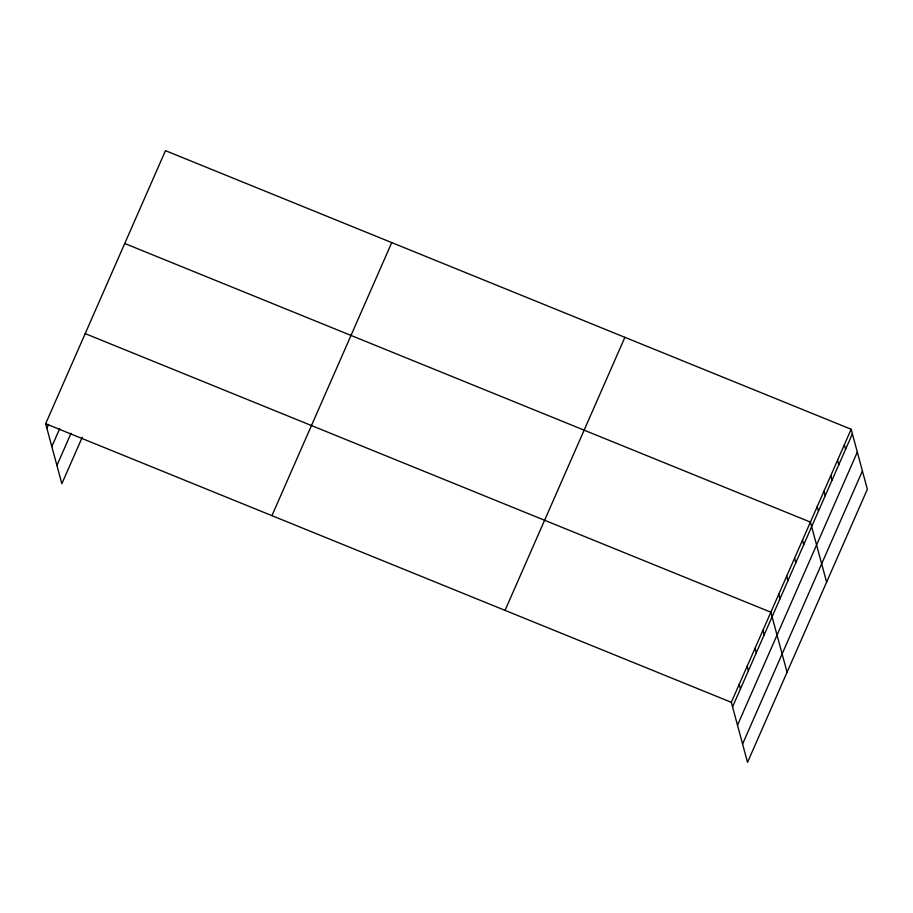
<?xml version="1.0" encoding="UTF-8"?>
<svg xmlns="http://www.w3.org/2000/svg" width="913" height="913" viewBox="0 0 913 913"><rect width="100%" height="100%" fill="white"/><g stroke="black" fill="none" stroke-linecap="round" stroke-linejoin="round"><path stroke-width="1.37" d="M82.181 437.407L61.844 483.742L45.65 423.712L165.47 150.656L851.156 429.258L867.35 489.288L747.53 762.344L731.324 702.314L851.156 429.258M46.883 428.277L48.572 424.419M51.824 446.583L59.733 428.562M56.903 465.447L71.031 433.264M271.926 515.651L391.745 242.596M505.049 610.375L624.88 337.319M732.557 706.879L852.388 433.812M737.499 725.184L857.318 452.118M742.589 744.038L862.408 470.982M124.739 243.497L810.413 522.099L826.607 582.129M85.194 333.61L770.869 612.201L787.063 672.23M45.65 423.712L731.324 702.314M844.365 444.722L845.598 449.287M837.575 460.198L838.807 464.763M830.784 475.673L832.017 480.238M823.994 491.148L825.226 495.713M817.203 506.624L818.436 511.189M802.504 540.119L803.737 544.673M794.595 558.14L795.828 562.705M786.686 576.16L787.919 580.725M778.778 594.18L780.01 598.745M762.96 630.221L764.192 634.786M755.051 648.241L756.284 652.806M747.142 666.273L748.375 670.827M739.233 684.294L740.466 688.859"/></g></svg>
